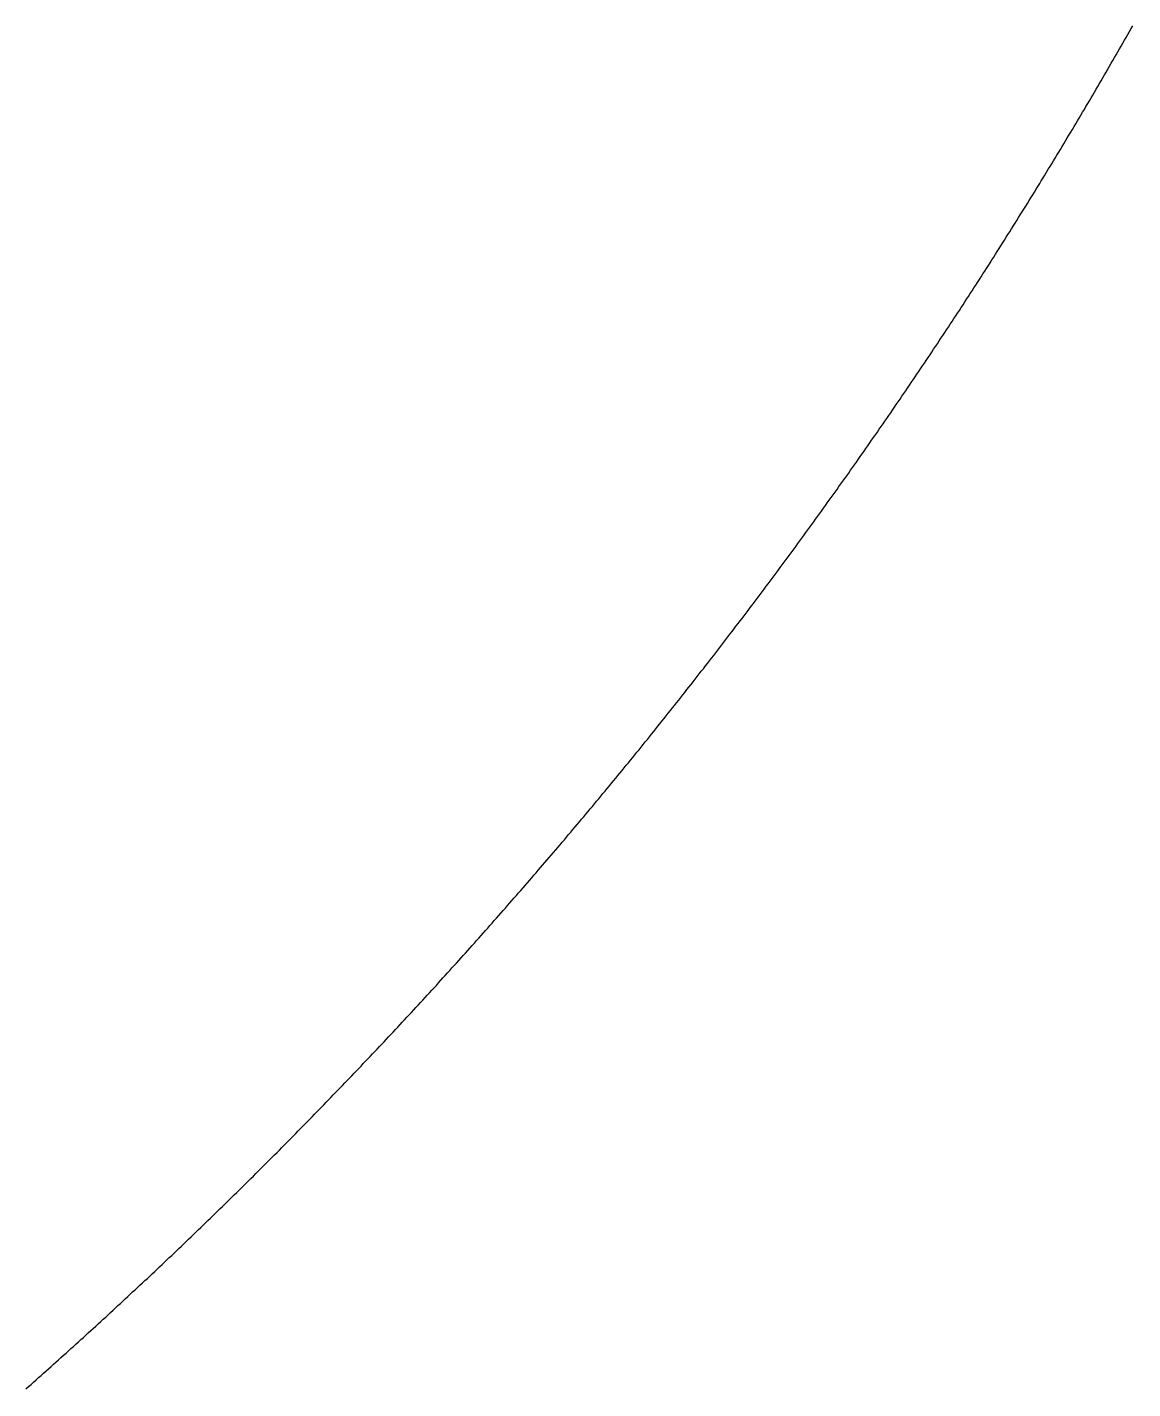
# Model space of a CAD drawing. Header units: metres. Extents: x -47.5 to 50, y -46.2 to 48.8.
# Drawn here: x 29.65 to 39.13, y -34.77 to -23.09 of the extents above; entities that cross this region are included whole.
import ezdxf

# ---------------------------------------------------------------- set-up
doc = ezdxf.new("R2010")
doc.units = ezdxf.units.M

msp = doc.modelspace()

# ---------------------------------------------------------------- linework, layer by layer
for p, q in [((39.102, -23.132, -692.82), (39.116, -23.107, -692.82)), ((39.116, -23.107, -692.82), (39.13, -23.082, -692.82)), ((39.045, -23.231, -692.82), (39.059, -23.206, -692.82)), ((39.059, -23.206, -692.82), (39.073, -23.182, -692.82)), ((39.073, -23.182, -692.82), (39.088, -23.157, -692.82)), ((39.088, -23.157, -692.82), (39.102, -23.132, -692.82)), ((38.974, -23.355, -692.82), (38.988, -23.33, -692.82)), ((38.988, -23.33, -692.82), (39.002, -23.306, -692.82)), ((39.002, -23.306, -692.82), (39.017, -23.281, -692.82)), ((39.017, -23.281, -692.82), (39.031, -23.256, -692.82)), ((39.031, -23.256, -692.82), (39.045, -23.231, -692.82)), ((38.902, -23.479, -692.82), (38.917, -23.454, -692.82)), ((38.917, -23.454, -692.82), (38.931, -23.429, -692.82)), ((38.931, -23.429, -692.82), (38.945, -23.404, -692.82)), ((38.945, -23.404, -692.82), (38.96, -23.38, -692.82)), ((38.96, -23.38, -692.82), (38.974, -23.355, -692.82)), ((38.831, -23.602, -692.82), (38.845, -23.577, -692.82)), ((38.845, -23.577, -692.82), (38.859, -23.553, -692.82)), ((38.859, -23.553, -692.82), (38.874, -23.528, -692.82)), ((38.874, -23.528, -692.82), (38.888, -23.503, -692.82)), ((38.888, -23.503, -692.82), (38.902, -23.479, -692.82)), ((38.773, -23.701, -692.82), (38.787, -23.676, -692.82)), ((38.787, -23.676, -692.82), (38.802, -23.651, -692.82)), ((38.802, -23.651, -692.82), (38.816, -23.627, -692.82)), ((38.816, -23.627, -692.82), (38.831, -23.602, -692.82)), ((38.7, -23.824, -692.82), (38.715, -23.799, -692.82)), ((38.715, -23.799, -692.82), (38.729, -23.774, -692.82)), ((38.729, -23.774, -692.82), (38.744, -23.75, -692.82)), ((38.744, -23.75, -692.82), (38.758, -23.725, -692.82)), ((38.758, -23.725, -692.82), (38.773, -23.701, -692.82)), ((38.627, -23.946, -692.82), (38.642, -23.922, -692.82)), ((38.642, -23.922, -692.82), (38.657, -23.897, -692.82)), ((38.657, -23.897, -692.82), (38.671, -23.873, -692.82)), ((38.671, -23.873, -692.82), (38.686, -23.848, -692.82)), ((38.686, -23.848, -692.82), (38.7, -23.824, -692.82)), ((38.554, -24.069, -692.82), (38.569, -24.044, -692.82)), ((38.569, -24.044, -692.82), (38.583, -24.02, -692.82)), ((38.583, -24.02, -692.82), (38.598, -23.995, -692.82)), ((38.598, -23.995, -692.82), (38.613, -23.971, -692.82)), ((38.613, -23.971, -692.82), (38.627, -23.946, -692.82)), ((38.495, -24.167, -692.82), (38.51, -24.142, -692.82)), ((38.51, -24.142, -692.82), (38.524, -24.118, -692.82)), ((38.524, -24.118, -692.82), (38.539, -24.093, -692.82)), ((38.539, -24.093, -692.82), (38.554, -24.069, -692.82)), ((38.421, -24.289, -692.82), (38.436, -24.265, -692.82)), ((38.436, -24.265, -692.82), (38.451, -24.24, -692.82)), ((38.451, -24.24, -692.82), (38.465, -24.216, -692.82)), ((38.465, -24.216, -692.82), (38.48, -24.191, -692.82)), ((38.48, -24.191, -692.82), (38.495, -24.167, -692.82)), ((38.346, -24.411, -692.82), (38.361, -24.387, -692.82)), ((38.361, -24.387, -692.82), (38.376, -24.362, -692.82)), ((38.376, -24.362, -692.82), (38.391, -24.338, -692.82)), ((38.391, -24.338, -692.82), (38.406, -24.313, -692.82)), ((38.406, -24.313, -692.82), (38.421, -24.289, -692.82)), ((38.272, -24.533, -692.82), (38.287, -24.508, -692.82)), ((38.287, -24.508, -692.82), (38.302, -24.484, -692.82)), ((38.302, -24.484, -692.82), (38.317, -24.46, -692.82)), ((38.317, -24.46, -692.82), (38.332, -24.435, -692.82)), ((38.332, -24.435, -692.82), (38.346, -24.411, -692.82)), ((38.196, -24.654, -692.82), (38.212, -24.63, -692.82)), ((38.212, -24.63, -692.82), (38.227, -24.605, -692.82)), ((38.227, -24.605, -692.82), (38.242, -24.581, -692.82)), ((38.242, -24.581, -692.82), (38.257, -24.557, -692.82)), ((38.257, -24.557, -692.82), (38.272, -24.533, -692.82)), ((38.136, -24.751, -692.82), (38.151, -24.727, -692.82)), ((38.151, -24.727, -692.82), (38.166, -24.703, -692.82)), ((38.166, -24.703, -692.82), (38.181, -24.678, -692.82)), ((38.181, -24.678, -692.82), (38.196, -24.654, -692.82)), ((38.06, -24.872, -692.82), (38.075, -24.848, -692.82)), ((38.075, -24.848, -692.82), (38.091, -24.824, -692.82)), ((38.091, -24.824, -692.82), (38.106, -24.8, -692.82)), ((38.106, -24.8, -692.82), (38.121, -24.775, -692.82)), ((38.121, -24.775, -692.82), (38.136, -24.751, -692.82)), ((37.984, -24.993, -692.82), (37.999, -24.969, -692.82)), ((37.999, -24.969, -692.82), (38.014, -24.945, -692.82)), ((38.014, -24.945, -692.82), (38.03, -24.92, -692.82)), ((38.03, -24.92, -692.82), (38.045, -24.896, -692.82)), ((38.045, -24.896, -692.82), (38.06, -24.872, -692.82)), ((37.907, -25.114, -692.82), (37.922, -25.089, -692.82)), ((37.922, -25.089, -692.82), (37.938, -25.065, -692.82)), ((37.938, -25.065, -692.82), (37.953, -25.041, -692.82)), ((37.953, -25.041, -692.82), (37.968, -25.017, -692.82)), ((37.968, -25.017, -692.82), (37.984, -24.993, -692.82)), ((37.83, -25.234, -692.82), (37.846, -25.21, -692.82)), ((37.846, -25.21, -692.82), (37.861, -25.186, -692.82)), ((37.861, -25.186, -692.82), (37.876, -25.162, -692.82)), ((37.876, -25.162, -692.82), (37.892, -25.138, -692.82)), ((37.892, -25.138, -692.82), (37.907, -25.114, -692.82)), ((37.753, -25.354, -692.82), (37.768, -25.33, -692.82)), ((37.768, -25.33, -692.82), (37.784, -25.306, -692.82)), ((37.784, -25.306, -692.82), (37.799, -25.282, -692.82)), ((37.799, -25.282, -692.82), (37.815, -25.258, -692.82)), ((37.815, -25.258, -692.82), (37.83, -25.234, -692.82)), ((37.69, -25.45, -692.82), (37.706, -25.426, -692.82)), ((37.706, -25.426, -692.82), (37.722, -25.402, -692.82)), ((37.722, -25.402, -692.82), (37.737, -25.378, -692.82)), ((37.737, -25.378, -692.82), (37.753, -25.354, -692.82)), ((37.612, -25.57, -692.82), (37.628, -25.546, -692.82)), ((37.628, -25.546, -692.82), (37.644, -25.522, -692.82)), ((37.644, -25.522, -692.82), (37.659, -25.498, -692.82)), ((37.659, -25.498, -692.82), (37.675, -25.474, -692.82)), ((37.675, -25.474, -692.82), (37.69, -25.45, -692.82)), ((37.534, -25.689, -692.82), (37.55, -25.665, -692.82)), ((37.55, -25.665, -692.82), (37.565, -25.641, -692.82)), ((37.565, -25.641, -692.82), (37.581, -25.617, -692.82)), ((37.581, -25.617, -692.82), (37.597, -25.593, -692.82)), ((37.597, -25.593, -692.82), (37.612, -25.57, -692.82)), ((37.455, -25.808, -692.82), (37.471, -25.784, -692.82)), ((37.471, -25.784, -692.82), (37.486, -25.761, -692.82)), ((37.486, -25.761, -692.82), (37.502, -25.737, -692.82)), ((37.502, -25.737, -692.82), (37.518, -25.713, -692.82)), ((37.518, -25.713, -692.82), (37.534, -25.689, -692.82)), ((37.376, -25.927, -692.82), (37.392, -25.903, -692.82)), ((37.392, -25.903, -692.82), (37.407, -25.88, -692.82)), ((37.407, -25.88, -692.82), (37.423, -25.856, -692.82)), ((37.423, -25.856, -692.82), (37.439, -25.832, -692.82)), ((37.439, -25.832, -692.82), (37.455, -25.808, -692.82)), ((37.296, -26.046, -692.82), (37.312, -26.022, -692.82)), ((37.312, -26.022, -692.82), (37.328, -25.998, -692.82)), ((37.328, -25.998, -692.82), (37.344, -25.975, -692.82)), ((37.344, -25.975, -692.82), (37.36, -25.951, -692.82)), ((37.36, -25.951, -692.82), (37.376, -25.927, -692.82)), ((37.216, -26.164, -692.82), (37.232, -26.141, -692.82)), ((37.232, -26.141, -692.82), (37.248, -26.117, -692.82)), ((37.248, -26.117, -692.82), (37.264, -26.093, -692.82)), ((37.264, -26.093, -692.82), (37.28, -26.07, -692.82)), ((37.28, -26.07, -692.82), (37.296, -26.046, -692.82)), ((37.136, -26.283, -692.82), (37.152, -26.259, -692.82)), ((37.152, -26.259, -692.82), (37.168, -26.235, -692.82)), ((37.168, -26.235, -692.82), (37.184, -26.212, -692.82)), ((37.184, -26.212, -692.82), (37.2, -26.188, -692.82)), ((37.2, -26.188, -692.82), (37.216, -26.164, -692.82)), ((37.055, -26.401, -692.82), (37.071, -26.377, -692.82)), ((37.071, -26.377, -692.82), (37.087, -26.353, -692.82)), ((37.087, -26.353, -692.82), (37.103, -26.33, -692.82)), ((37.103, -26.33, -692.82), (37.119, -26.306, -692.82)), ((37.119, -26.306, -692.82), (37.136, -26.283, -692.82)), ((36.974, -26.518, -692.82), (36.99, -26.495, -692.82)), ((36.99, -26.495, -692.82), (37.006, -26.471, -692.82)), ((37.006, -26.471, -692.82), (37.022, -26.448, -692.82)), ((37.022, -26.448, -692.82), (37.039, -26.424, -692.82)), ((37.039, -26.424, -692.82), (37.055, -26.401, -692.82)), ((36.892, -26.636, -692.82), (36.908, -26.612, -692.82)), ((36.908, -26.612, -692.82), (36.925, -26.589, -692.82)), ((36.925, -26.589, -692.82), (36.941, -26.565, -692.82)), ((36.941, -26.565, -692.82), (36.957, -26.542, -692.82)), ((36.957, -26.542, -692.82), (36.974, -26.518, -692.82)), ((36.81, -26.753, -692.82), (36.827, -26.73, -692.82)), ((36.827, -26.73, -692.82), (36.843, -26.706, -692.82)), ((36.843, -26.706, -692.82), (36.859, -26.683, -692.82)), ((36.859, -26.683, -692.82), (36.876, -26.659, -692.82)), ((36.876, -26.659, -692.82), (36.892, -26.636, -692.82)), ((36.728, -26.87, -692.82), (36.744, -26.847, -692.82)), ((36.744, -26.847, -692.82), (36.761, -26.823, -692.82)), ((36.761, -26.823, -692.82), (36.777, -26.8, -692.82)), ((36.777, -26.8, -692.82), (36.794, -26.776, -692.82)), ((36.794, -26.776, -692.82), (36.81, -26.753, -692.82)), ((36.645, -26.987, -692.82), (36.662, -26.963, -692.82)), ((36.662, -26.963, -692.82), (36.678, -26.94, -692.82)), ((36.678, -26.94, -692.82), (36.695, -26.917, -692.82)), ((36.695, -26.917, -692.82), (36.712, -26.893, -692.82)), ((36.712, -26.893, -692.82), (36.728, -26.87, -692.82)), ((36.562, -27.103, -692.82), (36.579, -27.08, -692.82)), ((36.579, -27.08, -692.82), (36.596, -27.057, -692.82)), ((36.596, -27.057, -692.82), (36.612, -27.033, -692.82)), ((36.612, -27.033, -692.82), (36.629, -27.01, -692.82)), ((36.629, -27.01, -692.82), (36.645, -26.987, -692.82)), ((36.479, -27.219, -692.82), (36.496, -27.196, -692.82)), ((36.496, -27.196, -692.82), (36.512, -27.173, -692.82)), ((36.512, -27.173, -692.82), (36.529, -27.15, -692.82)), ((36.529, -27.15, -692.82), (36.546, -27.127, -692.82)), ((36.546, -27.127, -692.82), (36.562, -27.103, -692.82)), ((36.395, -27.335, -692.82), (36.412, -27.312, -692.82)), ((36.412, -27.312, -692.82), (36.429, -27.289, -692.82)), ((36.429, -27.289, -692.82), (36.446, -27.266, -692.82)), ((36.446, -27.266, -692.82), (36.462, -27.243, -692.82)), ((36.462, -27.243, -692.82), (36.479, -27.219, -692.82)), ((36.311, -27.451, -692.82), (36.328, -27.428, -692.82)), ((36.328, -27.428, -692.82), (36.345, -27.405, -692.82)), ((36.345, -27.405, -692.82), (36.362, -27.382, -692.82)), ((36.362, -27.382, -692.82), (36.378, -27.359, -692.82)), ((36.378, -27.359, -692.82), (36.395, -27.335, -692.82)), ((36.227, -27.567, -692.82), (36.244, -27.543, -692.82)), ((36.244, -27.543, -692.82), (36.26, -27.52, -692.82)), ((36.26, -27.52, -692.82), (36.277, -27.497, -692.82)), ((36.277, -27.497, -692.82), (36.294, -27.474, -692.82)), ((36.294, -27.474, -692.82), (36.311, -27.451, -692.82)), ((36.142, -27.682, -692.82), (36.159, -27.659, -692.82)), ((36.159, -27.659, -692.82), (36.176, -27.636, -692.82)), ((36.176, -27.636, -692.82), (36.193, -27.613, -692.82)), ((36.193, -27.613, -692.82), (36.21, -27.59, -692.82)), ((36.21, -27.59, -692.82), (36.227, -27.567, -692.82)), ((36.057, -27.797, -692.82), (36.074, -27.774, -692.82)), ((36.074, -27.774, -692.82), (36.091, -27.751, -692.82)), ((36.091, -27.751, -692.82), (36.108, -27.728, -692.82)), ((36.108, -27.728, -692.82), (36.125, -27.705, -692.82)), ((36.125, -27.705, -692.82), (36.142, -27.682, -692.82)), ((35.971, -27.911, -692.82), (35.988, -27.888, -692.82)), ((35.988, -27.888, -692.82), (36.005, -27.866, -692.82)), ((36.005, -27.866, -692.82), (36.022, -27.843, -692.82)), ((36.022, -27.843, -692.82), (36.039, -27.82, -692.82)), ((36.039, -27.82, -692.82), (36.057, -27.797, -692.82)), ((35.885, -28.026, -692.82), (35.902, -28.003, -692.82)), ((35.902, -28.003, -692.82), (35.919, -27.98, -692.82)), ((35.919, -27.98, -692.82), (35.937, -27.957, -692.82)), ((35.937, -27.957, -692.82), (35.954, -27.934, -692.82)), ((35.954, -27.934, -692.82), (35.971, -27.911, -692.82)), ((35.799, -28.14, -692.82), (35.816, -28.117, -692.82)), ((35.816, -28.117, -692.82), (35.833, -28.094, -692.82)), ((35.833, -28.094, -692.82), (35.851, -28.071, -692.82)), ((35.851, -28.071, -692.82), (35.868, -28.049, -692.82)), ((35.868, -28.049, -692.82), (35.885, -28.026, -692.82)), ((35.712, -28.254, -692.82), (35.729, -28.231, -692.82)), ((35.729, -28.231, -692.82), (35.747, -28.208, -692.82)), ((35.747, -28.208, -692.82), (35.764, -28.185, -692.82)), ((35.764, -28.185, -692.82), (35.781, -28.163, -692.82)), ((35.781, -28.163, -692.82), (35.799, -28.14, -692.82)), ((35.625, -28.367, -692.82), (35.642, -28.345, -692.82)), ((35.642, -28.345, -692.82), (35.66, -28.322, -692.82)), ((35.66, -28.322, -692.82), (35.677, -28.299, -692.82)), ((35.677, -28.299, -692.82), (35.695, -28.276, -692.82)), ((35.695, -28.276, -692.82), (35.712, -28.254, -692.82)), ((35.52, -28.503, -692.82), (35.538, -28.481, -692.82)), ((35.538, -28.481, -692.82), (35.555, -28.458, -692.82)), ((35.555, -28.458, -692.82), (35.573, -28.435, -692.82)), ((35.573, -28.435, -692.82), (35.59, -28.413, -692.82)), ((35.59, -28.413, -692.82), (35.608, -28.39, -692.82)), ((35.608, -28.39, -692.82), (35.625, -28.367, -692.82)), ((35.432, -28.616, -692.82), (35.45, -28.594, -692.82)), ((35.45, -28.594, -692.82), (35.467, -28.571, -692.82)), ((35.467, -28.571, -692.82), (35.485, -28.549, -692.82)), ((35.485, -28.549, -692.82), (35.503, -28.526, -692.82)), ((35.503, -28.526, -692.82), (35.52, -28.503, -692.82)), ((35.344, -28.729, -692.82), (35.362, -28.707, -692.82)), ((35.362, -28.707, -692.82), (35.379, -28.684, -692.82)), ((35.379, -28.684, -692.82), (35.397, -28.662, -692.82)), ((35.397, -28.662, -692.82), (35.415, -28.639, -692.82)), ((35.415, -28.639, -692.82), (35.432, -28.616, -692.82)), ((35.256, -28.842, -692.82), (35.273, -28.819, -692.82)), ((35.273, -28.819, -692.82), (35.291, -28.797, -692.82)), ((35.291, -28.797, -692.82), (35.309, -28.774, -692.82)), ((35.309, -28.774, -692.82), (35.326, -28.752, -692.82)), ((35.326, -28.752, -692.82), (35.344, -28.729, -692.82)), ((35.167, -28.954, -692.82), (35.184, -28.931, -692.82)), ((35.184, -28.931, -692.82), (35.202, -28.909, -692.82)), ((35.202, -28.909, -692.82), (35.22, -28.886, -692.82)), ((35.22, -28.886, -692.82), (35.238, -28.864, -692.82)), ((35.238, -28.864, -692.82), (35.256, -28.842, -692.82)), ((35.077, -29.066, -692.82), (35.095, -29.043, -692.82)), ((35.095, -29.043, -692.82), (35.113, -29.021, -692.82)), ((35.113, -29.021, -692.82), (35.131, -28.999, -692.82)), ((35.131, -28.999, -692.82), (35.149, -28.976, -692.82)), ((35.149, -28.976, -692.82), (35.167, -28.954, -692.82)), ((34.97, -29.2, -692.82), (34.988, -29.177, -692.82)), ((34.988, -29.177, -692.82), (35.006, -29.155, -692.82)), ((35.006, -29.155, -692.82), (35.024, -29.133, -692.82)), ((35.024, -29.133, -692.82), (35.042, -29.11, -692.82)), ((35.042, -29.11, -692.82), (35.059, -29.088, -692.82)), ((35.059, -29.088, -692.82), (35.077, -29.066, -692.82)), ((34.88, -29.311, -692.82), (34.898, -29.289, -692.82)), ((34.898, -29.289, -692.82), (34.916, -29.266, -692.82)), ((34.916, -29.266, -692.82), (34.934, -29.244, -692.82)), ((34.934, -29.244, -692.82), (34.952, -29.222, -692.82)), ((34.952, -29.222, -692.82), (34.97, -29.2, -692.82)), ((34.789, -29.422, -692.82), (34.807, -29.4, -692.82)), ((34.807, -29.4, -692.82), (34.826, -29.378, -692.82)), ((34.826, -29.378, -692.82), (34.844, -29.355, -692.82)), ((34.844, -29.355, -692.82), (34.862, -29.333, -692.82)), ((34.862, -29.333, -692.82), (34.88, -29.311, -692.82)), ((34.699, -29.533, -692.82), (34.717, -29.511, -692.82)), ((34.717, -29.511, -692.82), (34.735, -29.489, -692.82)), ((34.735, -29.489, -692.82), (34.753, -29.466, -692.82)), ((34.753, -29.466, -692.82), (34.771, -29.444, -692.82)), ((34.771, -29.444, -692.82), (34.789, -29.422, -692.82)), ((34.589, -29.665, -692.82), (34.607, -29.643, -692.82)), ((34.607, -29.643, -692.82), (34.626, -29.621, -692.82)), ((34.626, -29.621, -692.82), (34.644, -29.599, -692.82)), ((34.644, -29.599, -692.82), (34.662, -29.577, -692.82)), ((34.662, -29.577, -692.82), (34.68, -29.555, -692.82)), ((34.68, -29.555, -692.82), (34.699, -29.533, -692.82)), ((34.498, -29.775, -692.82), (34.516, -29.753, -692.82)), ((34.516, -29.753, -692.82), (34.534, -29.731, -692.82)), ((34.534, -29.731, -692.82), (34.553, -29.709, -692.82)), ((34.553, -29.709, -692.82), (34.571, -29.687, -692.82)), ((34.571, -29.687, -692.82), (34.589, -29.665, -692.82)), ((34.406, -29.885, -692.82), (34.424, -29.863, -692.82)), ((34.424, -29.863, -692.82), (34.443, -29.841, -692.82)), ((34.443, -29.841, -692.82), (34.461, -29.819, -692.82)), ((34.461, -29.819, -692.82), (34.479, -29.797, -692.82)), ((34.479, -29.797, -692.82), (34.498, -29.775, -692.82)), ((34.295, -30.017, -692.82), (34.314, -29.995, -692.82)), ((34.314, -29.995, -692.82), (34.332, -29.973, -692.82)), ((34.332, -29.973, -692.82), (34.35, -29.951, -692.82)), ((34.35, -29.951, -692.82), (34.369, -29.929, -692.82)), ((34.369, -29.929, -692.82), (34.387, -29.907, -692.82)), ((34.387, -29.907, -692.82), (34.406, -29.885, -692.82)), ((34.202, -30.126, -692.82), (34.221, -30.104, -692.82)), ((34.221, -30.104, -692.82), (34.239, -30.082, -692.82)), ((34.239, -30.082, -692.82), (34.258, -30.061, -692.82)), ((34.258, -30.061, -692.82), (34.277, -30.039, -692.82)), ((34.277, -30.039, -692.82), (34.295, -30.017, -692.82)), ((34.109, -30.235, -692.82), (34.128, -30.213, -692.82)), ((34.128, -30.213, -692.82), (34.147, -30.191, -692.82)), ((34.147, -30.191, -692.82), (34.165, -30.17, -692.82)), ((34.165, -30.17, -692.82), (34.184, -30.148, -692.82)), ((34.184, -30.148, -692.82), (34.202, -30.126, -692.82)), ((33.997, -30.365, -692.82), (34.016, -30.344, -692.82)), ((34.016, -30.344, -692.82), (34.035, -30.322, -692.82)), ((34.035, -30.322, -692.82), (34.053, -30.3, -692.82)), ((34.053, -30.3, -692.82), (34.072, -30.279, -692.82)), ((34.072, -30.279, -692.82), (34.091, -30.257, -692.82)), ((34.091, -30.257, -692.82), (34.109, -30.235, -692.82)), ((33.904, -30.474, -692.82), (33.922, -30.452, -692.82)), ((33.922, -30.452, -692.82), (33.941, -30.43, -692.82)), ((33.941, -30.43, -692.82), (33.96, -30.409, -692.82)), ((33.96, -30.409, -692.82), (33.979, -30.387, -692.82)), ((33.979, -30.387, -692.82), (33.997, -30.365, -692.82)), ((33.791, -30.603, -692.82), (33.809, -30.582, -692.82)), ((33.809, -30.582, -692.82), (33.828, -30.56, -692.82)), ((33.828, -30.56, -692.82), (33.847, -30.539, -692.82)), ((33.847, -30.539, -692.82), (33.866, -30.517, -692.82)), ((33.866, -30.517, -692.82), (33.885, -30.495, -692.82)), ((33.885, -30.495, -692.82), (33.904, -30.474, -692.82)), ((33.696, -30.711, -692.82), (33.715, -30.689, -692.82)), ((33.715, -30.689, -692.82), (33.734, -30.668, -692.82)), ((33.734, -30.668, -692.82), (33.753, -30.646, -692.82)), ((33.753, -30.646, -692.82), (33.772, -30.625, -692.82)), ((33.772, -30.625, -692.82), (33.791, -30.603, -692.82)), ((33.601, -30.818, -692.82), (33.62, -30.797, -692.82)), ((33.62, -30.797, -692.82), (33.639, -30.775, -692.82)), ((33.639, -30.775, -692.82), (33.658, -30.754, -692.82)), ((33.658, -30.754, -692.82), (33.677, -30.732, -692.82)), ((33.677, -30.732, -692.82), (33.696, -30.711, -692.82)), ((33.487, -30.947, -692.82), (33.506, -30.925, -692.82)), ((33.506, -30.925, -692.82), (33.525, -30.904, -692.82)), ((33.525, -30.904, -692.82), (33.544, -30.883, -692.82)), ((33.544, -30.883, -692.82), (33.563, -30.861, -692.82)), ((33.563, -30.861, -692.82), (33.582, -30.84, -692.82)), ((33.582, -30.84, -692.82), (33.601, -30.818, -692.82)), ((33.391, -31.054, -692.82), (33.411, -31.032, -692.82)), ((33.411, -31.032, -692.82), (33.43, -31.011, -692.82)), ((33.43, -31.011, -692.82), (33.449, -30.99, -692.82)), ((33.449, -30.99, -692.82), (33.468, -30.968, -692.82)), ((33.468, -30.968, -692.82), (33.487, -30.947, -692.82)), ((33.276, -31.181, -692.82), (33.295, -31.16, -692.82)), ((33.295, -31.16, -692.82), (33.315, -31.139, -692.82)), ((33.315, -31.139, -692.82), (33.334, -31.118, -692.82)), ((33.334, -31.118, -692.82), (33.353, -31.096, -692.82)), ((33.353, -31.096, -692.82), (33.372, -31.075, -692.82)), ((33.372, -31.075, -692.82), (33.391, -31.054, -692.82)), ((33.18, -31.287, -692.82), (33.199, -31.266, -692.82)), ((33.199, -31.266, -692.82), (33.218, -31.245, -692.82)), ((33.218, -31.245, -692.82), (33.238, -31.224, -692.82)), ((33.238, -31.224, -692.82), (33.257, -31.203, -692.82)), ((33.257, -31.203, -692.82), (33.276, -31.181, -692.82)), ((33.064, -31.414, -692.82), (33.083, -31.393, -692.82)), ((33.083, -31.393, -692.82), (33.102, -31.372, -692.82)), ((33.102, -31.372, -692.82), (33.122, -31.351, -692.82)), ((33.122, -31.351, -692.82), (33.141, -31.33, -692.82)), ((33.141, -31.33, -692.82), (33.161, -31.309, -692.82)), ((33.161, -31.309, -692.82), (33.18, -31.287, -692.82)), ((32.967, -31.52, -692.82), (32.986, -31.499, -692.82)), ((32.986, -31.499, -692.82), (33.005, -31.478, -692.82)), ((33.005, -31.478, -692.82), (33.025, -31.457, -692.82)), ((33.025, -31.457, -692.82), (33.044, -31.435, -692.82)), ((33.044, -31.435, -692.82), (33.064, -31.414, -692.82)), ((32.85, -31.646, -692.82), (32.869, -31.625, -692.82)), ((32.869, -31.625, -692.82), (32.889, -31.604, -692.82)), ((32.889, -31.604, -692.82), (32.908, -31.583, -692.82)), ((32.908, -31.583, -692.82), (32.928, -31.562, -692.82)), ((32.928, -31.562, -692.82), (32.947, -31.541, -692.82)), ((32.947, -31.541, -692.82), (32.967, -31.52, -692.82)), ((32.752, -31.751, -692.82), (32.771, -31.73, -692.82)), ((32.771, -31.73, -692.82), (32.791, -31.709, -692.82)), ((32.791, -31.709, -692.82), (32.811, -31.688, -692.82)), ((32.811, -31.688, -692.82), (32.83, -31.667, -692.82)), ((32.83, -31.667, -692.82), (32.85, -31.646, -692.82)), ((32.634, -31.876, -692.82), (32.654, -31.855, -692.82)), ((32.654, -31.855, -692.82), (32.673, -31.834, -692.82)), ((32.673, -31.834, -692.82), (32.693, -31.813, -692.82)), ((32.693, -31.813, -692.82), (32.713, -31.792, -692.82)), ((32.713, -31.792, -692.82), (32.732, -31.772, -692.82)), ((32.732, -31.772, -692.82), (32.752, -31.751, -692.82)), ((32.516, -32.001, -692.82), (32.535, -31.98, -692.82)), ((32.535, -31.98, -692.82), (32.555, -31.959, -692.82)), ((32.555, -31.959, -692.82), (32.575, -31.938, -692.82)), ((32.575, -31.938, -692.82), (32.595, -31.918, -692.82)), ((32.595, -31.918, -692.82), (32.614, -31.897, -692.82)), ((32.614, -31.897, -692.82), (32.634, -31.876, -692.82)), ((32.417, -32.105, -692.82), (32.436, -32.084, -692.82)), ((32.436, -32.084, -692.82), (32.456, -32.063, -692.82)), ((32.456, -32.063, -692.82), (32.476, -32.042, -692.82)), ((32.476, -32.042, -692.82), (32.496, -32.022, -692.82)), ((32.496, -32.022, -692.82), (32.516, -32.001, -692.82)), ((32.297, -32.229, -692.82), (32.317, -32.208, -692.82)), ((32.317, -32.208, -692.82), (32.337, -32.187, -692.82)), ((32.337, -32.187, -692.82), (32.357, -32.167, -692.82)), ((32.357, -32.167, -692.82), (32.377, -32.146, -692.82)), ((32.377, -32.146, -692.82), (32.397, -32.125, -692.82)), ((32.397, -32.125, -692.82), (32.417, -32.105, -692.82)), ((32.178, -32.352, -692.82), (32.198, -32.332, -692.82)), ((32.198, -32.332, -692.82), (32.218, -32.311, -692.82)), ((32.218, -32.311, -692.82), (32.238, -32.291, -692.82)), ((32.238, -32.291, -692.82), (32.258, -32.27, -692.82)), ((32.258, -32.27, -692.82), (32.278, -32.249, -692.82)), ((32.278, -32.249, -692.82), (32.297, -32.229, -692.82)), ((32.078, -32.455, -692.82), (32.098, -32.435, -692.82)), ((32.098, -32.435, -692.82), (32.118, -32.414, -692.82)), ((32.118, -32.414, -692.82), (32.138, -32.393, -692.82)), ((32.138, -32.393, -692.82), (32.158, -32.373, -692.82)), ((32.158, -32.373, -692.82), (32.178, -32.352, -692.82)), ((31.957, -32.578, -692.82), (31.977, -32.557, -692.82)), ((31.977, -32.557, -692.82), (31.997, -32.537, -692.82)), ((31.997, -32.537, -692.82), (32.017, -32.517, -692.82)), ((32.017, -32.517, -692.82), (32.038, -32.496, -692.82)), ((32.038, -32.496, -692.82), (32.058, -32.476, -692.82)), ((32.058, -32.476, -692.82), (32.078, -32.455, -692.82)), ((31.836, -32.7, -692.82), (31.856, -32.68, -692.82)), ((31.856, -32.68, -692.82), (31.877, -32.66, -692.82)), ((31.877, -32.66, -692.82), (31.897, -32.639, -692.82)), ((31.897, -32.639, -692.82), (31.917, -32.619, -692.82)), ((31.917, -32.619, -692.82), (31.937, -32.598, -692.82)), ((31.937, -32.598, -692.82), (31.957, -32.578, -692.82)), ((31.735, -32.802, -692.82), (31.755, -32.782, -692.82)), ((31.755, -32.782, -692.82), (31.775, -32.761, -692.82)), ((31.775, -32.761, -692.82), (31.796, -32.741, -692.82)), ((31.796, -32.741, -692.82), (31.816, -32.721, -692.82)), ((31.816, -32.721, -692.82), (31.836, -32.7, -692.82)), ((31.613, -32.923, -692.82), (31.633, -32.903, -692.82)), ((31.633, -32.903, -692.82), (31.654, -32.883, -692.82)), ((31.654, -32.883, -692.82), (31.674, -32.863, -692.82)), ((31.674, -32.863, -692.82), (31.694, -32.843, -692.82)), ((31.694, -32.843, -692.82), (31.715, -32.822, -692.82)), ((31.715, -32.822, -692.82), (31.735, -32.802, -692.82)), ((31.491, -33.045, -692.82), (31.511, -33.024, -692.82)), ((31.511, -33.024, -692.82), (31.531, -33.004, -692.82)), ((31.531, -33.004, -692.82), (31.552, -32.984, -692.82)), ((31.552, -32.984, -692.82), (31.572, -32.964, -692.82)), ((31.572, -32.964, -692.82), (31.593, -32.944, -692.82)), ((31.593, -32.944, -692.82), (31.613, -32.923, -692.82)), ((31.368, -33.165, -692.82), (31.388, -33.145, -692.82)), ((31.388, -33.145, -692.82), (31.409, -33.125, -692.82)), ((31.409, -33.125, -692.82), (31.429, -33.105, -692.82)), ((31.429, -33.105, -692.82), (31.45, -33.085, -692.82)), ((31.45, -33.085, -692.82), (31.47, -33.065, -692.82)), ((31.47, -33.065, -692.82), (31.491, -33.045, -692.82)), ((31.245, -33.285, -692.82), (31.265, -33.265, -692.82)), ((31.265, -33.265, -692.82), (31.286, -33.245, -692.82)), ((31.286, -33.245, -692.82), (31.306, -33.225, -692.82)), ((31.306, -33.225, -692.82), (31.327, -33.205, -692.82)), ((31.327, -33.205, -692.82), (31.347, -33.185, -692.82)), ((31.347, -33.185, -692.82), (31.368, -33.165, -692.82)), ((31.142, -33.385, -692.82), (31.162, -33.365, -692.82)), ((31.162, -33.365, -692.82), (31.183, -33.345, -692.82)), ((31.183, -33.345, -692.82), (31.203, -33.325, -692.82)), ((31.203, -33.325, -692.82), (31.224, -33.305, -692.82)), ((31.224, -33.305, -692.82), (31.245, -33.285, -692.82)), ((31.017, -33.505, -692.82), (31.038, -33.485, -692.82)), ((31.038, -33.485, -692.82), (31.059, -33.465, -692.82)), ((31.059, -33.465, -692.82), (31.08, -33.445, -692.82)), ((31.08, -33.445, -692.82), (31.1, -33.425, -692.82)), ((31.1, -33.425, -692.82), (31.121, -33.405, -692.82)), ((31.121, -33.405, -692.82), (31.142, -33.385, -692.82)), ((30.893, -33.624, -692.82), (30.914, -33.604, -692.82)), ((30.914, -33.604, -692.82), (30.934, -33.584, -692.82)), ((30.934, -33.584, -692.82), (30.955, -33.564, -692.82)), ((30.955, -33.564, -692.82), (30.976, -33.544, -692.82)), ((30.976, -33.544, -692.82), (30.997, -33.524, -692.82)), ((30.997, -33.524, -692.82), (31.017, -33.505, -692.82)), ((30.768, -33.742, -692.82), (30.789, -33.722, -692.82)), ((30.789, -33.722, -692.82), (30.81, -33.702, -692.82)), ((30.81, -33.702, -692.82), (30.83, -33.683, -692.82)), ((30.83, -33.683, -692.82), (30.851, -33.663, -692.82)), ((30.851, -33.663, -692.82), (30.872, -33.643, -692.82)), ((30.872, -33.643, -692.82), (30.893, -33.624, -692.82)), ((30.642, -33.86, -692.82), (30.663, -33.84, -692.82)), ((30.663, -33.84, -692.82), (30.684, -33.821, -692.82)), ((30.684, -33.821, -692.82), (30.705, -33.801, -692.82)), ((30.705, -33.801, -692.82), (30.726, -33.781, -692.82)), ((30.726, -33.781, -692.82), (30.747, -33.762, -692.82)), ((30.747, -33.762, -692.82), (30.768, -33.742, -692.82)), ((30.516, -33.977, -692.82), (30.537, -33.958, -692.82)), ((30.537, -33.958, -692.82), (30.558, -33.938, -692.82)), ((30.558, -33.938, -692.82), (30.579, -33.919, -692.82)), ((30.579, -33.919, -692.82), (30.6, -33.899, -692.82)), ((30.6, -33.899, -692.82), (30.621, -33.88, -692.82)), ((30.621, -33.88, -692.82), (30.642, -33.86, -692.82)), ((30.39, -34.094, -692.82), (30.411, -34.075, -692.82)), ((30.411, -34.075, -692.82), (30.432, -34.055, -692.82)), ((30.432, -34.055, -692.82), (30.453, -34.036, -692.82)), ((30.453, -34.036, -692.82), (30.474, -34.016, -692.82)), ((30.474, -34.016, -692.82), (30.495, -33.997, -692.82)), ((30.495, -33.997, -692.82), (30.516, -33.977, -692.82)), ((30.263, -34.211, -692.82), (30.284, -34.192, -692.82)), ((30.284, -34.192, -692.82), (30.306, -34.172, -692.82)), ((30.306, -34.172, -692.82), (30.327, -34.153, -692.82)), ((30.327, -34.153, -692.82), (30.348, -34.133, -692.82)), ((30.348, -34.133, -692.82), (30.369, -34.114, -692.82)), ((30.369, -34.114, -692.82), (30.39, -34.094, -692.82)), ((30.136, -34.327, -692.82), (30.157, -34.308, -692.82)), ((30.157, -34.308, -692.82), (30.178, -34.288, -692.82)), ((30.178, -34.288, -692.82), (30.2, -34.269, -692.82)), ((30.2, -34.269, -692.82), (30.221, -34.25, -692.82)), ((30.221, -34.25, -692.82), (30.242, -34.23, -692.82)), ((30.242, -34.23, -692.82), (30.263, -34.211, -692.82)), ((30.008, -34.443, -692.82), (30.029, -34.423, -692.82)), ((30.029, -34.423, -692.82), (30.051, -34.404, -692.82)), ((30.051, -34.404, -692.82), (30.072, -34.385, -692.82)), ((30.072, -34.385, -692.82), (30.093, -34.366, -692.82)), ((30.093, -34.366, -692.82), (30.115, -34.346, -692.82)), ((30.115, -34.346, -692.82), (30.136, -34.327, -692.82)), ((29.88, -34.558, -692.82), (29.901, -34.539, -692.82)), ((29.901, -34.539, -692.82), (29.923, -34.52, -692.82)), ((29.923, -34.52, -692.82), (29.944, -34.5, -692.82)), ((29.944, -34.5, -692.82), (29.966, -34.481, -692.82)), ((29.966, -34.481, -692.82), (29.987, -34.462, -692.82)), ((29.987, -34.462, -692.82), (30.008, -34.443, -692.82)), ((29.751, -34.672, -692.82), (29.773, -34.653, -692.82)), ((29.773, -34.653, -692.82), (29.794, -34.634, -692.82)), ((29.794, -34.634, -692.82), (29.816, -34.615, -692.82)), ((29.816, -34.615, -692.82), (29.837, -34.596, -692.82)), ((29.837, -34.596, -692.82), (29.859, -34.577, -692.82)), ((29.859, -34.577, -692.82), (29.88, -34.558, -692.82)), ((29.644, -34.768, -692.82), (29.665, -34.749, -692.82)), ((29.665, -34.749, -692.82), (29.687, -34.73, -692.82)), ((29.687, -34.73, -692.82), (29.708, -34.711, -692.82)), ((29.708, -34.711, -692.82), (29.73, -34.692, -692.82)), ((29.73, -34.692, -692.82), (29.751, -34.672, -692.82))]:
    msp.add_line(p, q)

doc.saveas('drawing.dxf')
